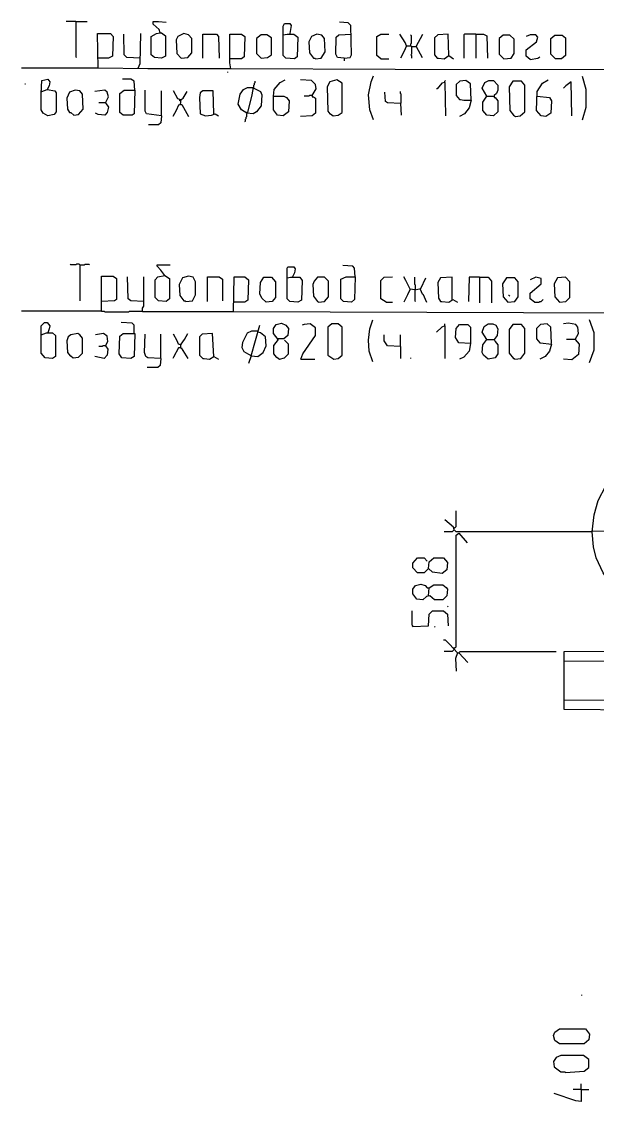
# Model space of a CAD drawing. Header units: inches. Extents: x -228863 to 215834, y 14270 to 189847.
# Drawn here: x 10508 to 13320, y 101414 to 106688 of the extents above; entities that cross this region are included whole.
import ezdxf

# ---------------------------------------------------------------- set-up
doc = ezdxf.new("R2010")
doc.units = ezdxf.units.IN
doc.header["$MEASUREMENT"] = 0
doc.layers.add('PFV', color=7, linetype='CONTINUOUS')

msp = doc.modelspace()

# ---------------------------------------------------------------- linework, layer by layer
at = {"layer": 'PFV', "color": 0}
for points in [[(10773.656, 106687.96, 0), (10725.74, 106687.96, 0)], [(10773.656, 106687.96, 0), (10827.965, 106687.96, 0)], [(10773.656, 106687.96, 0), (10773.656, 106515.453, 0), (10776.852, 106512.256, 0)], [(11185.766, 106633.651, 0), (11179.377, 106649.625, 0), (11150.627, 106675.183, 0), (11150.627, 106687.96, 0), (11176.185, 106687.96, 0), (11214.521, 106684.768, 0)], [(11786.362, 106624.071, 0), (11805.532, 106627.263, 0), (11837.475, 106627.263, 0), (11856.645, 106611.289, 0), (11853.448, 106515.453, 0), (11840.671, 106505.868, 0), (11799.139, 106509.06, 0), (11786.362, 106521.841, 0), (11786.362, 106665.598, 0), (11792.751, 106678.38, 0), (11818.309, 106678.38, 0), (11824.698, 106668.795, 0), (11818.309, 106630.459, 0)], [(12083.466, 106509.06, 0), (12112.216, 106512.256, 0), (12118.605, 106525.033, 0), (12115.413, 106668.795, 0), (12102.631, 106681.572, 0), (12061.104, 106684.768, 0)], [(11530.79, 106457.947, 0), (11125.068, 106457.947, 0), (10882.274, 106461.143, 0), (10879.082, 106630.459, 0), (10942.976, 106630.459, 0), (10955.753, 106614.486, 0), (10952.556, 106518.645, 0), (10933.391, 106509.06, 0), (10879.082, 106509.06, 0)], [(11086.733, 106509.06, 0), (11022.839, 106512.256, 0), (11010.062, 106525.033, 0), (11006.865, 106627.263, 0)], [(11077.148, 106461.143, 0), (11086.733, 106483.506, 0), (11089.929, 106630.459, 0)], [(11185.766, 106633.651, 0), (11192.159, 106633.651, 0), (11211.325, 106617.678, 0), (11211.325, 106518.645, 0), (11192.159, 106509.06, 0), (11157.015, 106512.256, 0), (11141.042, 106525.033, 0), (11141.042, 106614.486, 0), (11166.6, 106630.459, 0), (11185.766, 106633.651, 0)], [(11287.996, 106509.06, 0), (11319.943, 106512.256, 0), (11339.113, 106534.618, 0), (11339.113, 106604.901, 0), (11323.139, 106624.071, 0), (11300.777, 106630.459, 0), (11272.022, 106614.486, 0), (11262.437, 106598.512, 0), (11265.634, 106531.426, 0), (11287.996, 106509.06, 0)], [(11393.422, 106509.06, 0), (11393.422, 106627.263, 0), (11460.508, 106627.263, 0), (11470.093, 106614.486, 0), (11473.285, 106509.06, 0)], [(13703.152, 105981.943, 0), (13693.572, 105988.331, 0), (13594.534, 106138.481, 0), (13565.784, 106183.205, 0), (13492.309, 106298.216, 0), (13393.272, 106451.558, 0), (12332.649, 106454.751, 0), (11530.79, 106457.947, 0), (11524.402, 106486.698, 0), (11524.402, 106627.263, 0), (11581.903, 106627.263, 0), (11597.876, 106614.486, 0), (11594.684, 106515.453, 0), (11581.903, 106505.868, 0), (11527.594, 106505.868, 0)], [(11677.744, 106509.06, 0), (11709.691, 106512.256, 0), (11728.857, 106525.033, 0), (11728.857, 106608.097, 0), (11706.494, 106624.071, 0), (11677.744, 106624.071, 0), (11655.382, 106604.901, 0), (11655.382, 106531.426, 0), (11677.744, 106509.06, 0)], [(11942.901, 106505.868, 0), (11971.651, 106509.06, 0), (11990.821, 106541.007, 0), (11987.625, 106604.901, 0), (11974.848, 106620.874, 0), (11949.289, 106627.263, 0), (11923.731, 106614.486, 0), (11910.954, 106588.927, 0), (11914.15, 106534.618, 0), (11933.316, 106509.06, 0), (11939.704, 106509.06, 0), (11942.901, 106505.868, 0)], [(12083.466, 106509.06, 0), (12051.519, 106512.256, 0), (12041.934, 106528.23, 0), (12045.13, 106611.289, 0), (12057.907, 106624.071, 0), (12118.605, 106627.263, 0)], [(12262.366, 106505.868, 0), (12243.196, 106521.841, 0), (12243.196, 106614.486, 0), (12262.366, 106627.263, 0), (12300.702, 106627.263, 0)], [(12386.958, 106569.762, 0), (12380.57, 106585.735, 0), (12355.011, 106627.263, 0)], [(12412.517, 106566.565, 0), (12409.32, 106569.762, 0), (12409.32, 106579.342, 0), (12412.517, 106582.539, 0), (12412.517, 106617.678, 0), (12409.32, 106620.874, 0), (12409.32, 106624.071, 0)], [(12434.879, 106566.565, 0), (12466.826, 106627.263, 0)], [(12594.609, 106521.841, 0), (12591.413, 106627.263, 0), (12540.3, 106624.071, 0), (12524.327, 106608.097, 0), (12524.327, 106525.033, 0), (12537.104, 106509.06, 0), (12543.497, 106509.06, 0), (12572.247, 106505.868, 0), (12594.609, 106521.841, 0), (12616.971, 106505.868, 0)], [(12725.589, 106627.263, 0), (12671.28, 106627.263, 0), (12668.088, 106624.071, 0), (12668.088, 106509.06, 0)], [(12725.589, 106627.263, 0), (12763.925, 106627.263, 0), (12779.898, 106617.678, 0), (12783.095, 106509.06, 0)], [(12725.589, 106627.263, 0), (12725.589, 106509.06, 0)], [(12862.962, 106505.868, 0), (12898.102, 106509.06, 0), (12914.075, 106531.426, 0), (12914.075, 106601.704, 0), (12891.713, 106620.874, 0), (12859.766, 106620.874, 0), (12840.596, 106604.901, 0), (12840.596, 106528.23, 0), (12862.962, 106505.868, 0)], [(12990.746, 106502.671, 0), (12971.581, 106518.645, 0), (12971.581, 106550.592, 0), (13022.693, 106588.927, 0), (13029.082, 106611.289, 0), (13019.497, 106624.071, 0), (12990.746, 106624.071, 0), (12971.581, 106614.486, 0)], [(13115.338, 106505.868, 0), (13092.976, 106528.23, 0), (13092.976, 106604.901, 0), (13112.141, 106620.874, 0), (13147.285, 106620.874, 0), (13163.258, 106608.097, 0), (13163.258, 106521.841, 0), (13144.088, 106505.868, 0), (13115.338, 106505.868, 0)], [(12386.958, 106569.762, 0), (12374.177, 106541.007, 0), (12358.203, 106509.06, 0)], [(12386.958, 106569.762, 0), (12409.32, 106569.762, 0)], [(12409.32, 106569.762, 0), (12412.517, 106566.565, 0)], [(12412.517, 106566.565, 0), (12412.517, 106528.23, 0), (12409.32, 106525.033, 0), (12412.517, 106521.841, 0), (12412.517, 106509.06, 0)], [(12412.517, 106566.565, 0), (12434.879, 106566.565, 0), (12463.629, 106512.256, 0)], [(12083.466, 106509.06, 0), (12083.466, 106496.283, 0)], [(12262.366, 106505.868, 0), (12300.702, 106505.868, 0)], [(12594.609, 106521.841, 0), (12594.609, 106518.645, 0)], [(12990.746, 106502.671, 0), (13029.082, 106509.06, 0), (13038.667, 106515.453, 0)], [(10882.274, 106461.143, 0), (10508.499, 106461.143, 0)], [(11514.817, 106438.777, 0), (11514.817, 106441.974, 0)], [(10524.472, 106384.468, 0), (10527.669, 106384.468, 0)], [(10607.536, 106346.132, 0), (10633.091, 106355.717, 0), (10671.426, 106349.329, 0), (10677.819, 106339.744, 0), (10677.819, 106247.099, 0), (10668.234, 106234.322, 0), (10636.287, 106227.934, 0), (10613.925, 106240.711, 0), (10604.34, 106256.684, 0), (10604.34, 106336.552, 0), (10607.536, 106400.442, 0), (10636.287, 106406.834, 0), (10645.872, 106394.053, 0), (10642.675, 106374.887, 0), (10633.091, 106355.717, 0)], [(11061.174, 106352.525, 0), (11057.982, 106397.249, 0), (11042.009, 106406.834, 0), (11000.477, 106406.834, 0)], [(11642.605, 106362.106, 0), (11642.605, 106378.079, 0), (11645.797, 106381.276, 0), (11645.797, 106387.664, 0), (11648.993, 106390.861, 0), (11648.993, 106397.249, 0)], [(11738.442, 106323.77, 0), (11741.638, 106355.717, 0), (11770.389, 106390.861, 0), (11795.947, 106403.638, 0)], [(11926.927, 106326.967, 0), (11946.097, 106358.914, 0), (11942.901, 106381.276, 0), (11923.731, 106400.442, 0), (11869.422, 106403.638, 0)], [(12029.157, 106227.934, 0), (12054.715, 106231.126, 0), (12073.881, 106243.907, 0), (12073.881, 106387.664, 0), (12048.322, 106403.638, 0), (12013.183, 106394.053, 0), (12000.406, 106368.494, 0), (12003.598, 106250.296, 0), (12013.183, 106237.514, 0), (12016.375, 106237.514, 0), (12029.157, 106227.934, 0)], [(12227.223, 106208.764, 0), (12208.057, 106256.684, 0), (12201.669, 106330.159, 0), (12214.446, 106394.053, 0), (12227.223, 106422.808, 0)], [(12575.444, 106390.861, 0), (12559.47, 106387.664, 0), (12537.104, 106358.914, 0), (12533.912, 106358.914, 0)], [(12575.444, 106390.861, 0), (12575.444, 106397.249, 0), (12578.636, 106400.442, 0)], [(12575.444, 106390.861, 0), (12578.636, 106227.934, 0)], [(12703.227, 106304.605, 0), (12700.035, 106384.468, 0), (12677.669, 106400.442, 0), (12648.918, 106397.249, 0), (12629.753, 106381.276, 0), (12629.753, 106326.967, 0), (12645.726, 106307.797, 0), (12652.115, 106307.797, 0), (12668.088, 106304.605, 0), (12703.227, 106304.605, 0), (12693.642, 106266.269, 0), (12671.28, 106237.514, 0), (12645.726, 106224.737, 0)], [(12779.898, 106323.77, 0), (12757.536, 106362.106, 0), (12770.313, 106390.861, 0), (12789.483, 106400.442, 0), (12811.845, 106400.442, 0), (12834.208, 106378.079, 0), (12834.208, 106352.525, 0), (12827.819, 106336.552, 0), (12815.042, 106326.967, 0), (12815.042, 106317.382, 0), (12821.43, 106317.382, 0), (12834.208, 106301.408, 0), (12834.208, 106247.099, 0), (12811.845, 106227.934, 0), (12779.898, 106231.126, 0), (12760.733, 106253.488, 0), (12760.733, 106295.02, 0), (12779.898, 106323.77, 0), (12776.706, 106326.967, 0)], [(12920.464, 106224.737, 0), (12942.826, 106227.934, 0), (12965.188, 106247.099, 0), (12965.188, 106378.079, 0), (12949.214, 106397.249, 0), (12907.687, 106397.249, 0), (12888.517, 106368.494, 0), (12891.713, 106253.488, 0), (12910.879, 106231.126, 0), (12920.464, 106224.737, 0)], [(13025.89, 106323.77, 0), (13086.587, 106317.382, 0), (13096.172, 106301.408, 0), (13092.976, 106240.711, 0), (13067.417, 106224.737, 0), (13045.055, 106227.934, 0), (13022.693, 106253.488, 0), (13025.89, 106346.132, 0), (13051.444, 106387.664, 0), (13080.199, 106403.638, 0)], [(13195.205, 106227.934, 0), (13192.009, 106394.053, 0), (13166.455, 106374.887, 0), (13153.673, 106362.106, 0)], [(13246.318, 106208.764, 0), (13265.488, 106269.461, 0), (13265.488, 106355.717, 0), (13246.318, 106419.611, 0)], [(10607.536, 106346.132, 0), (10604.34, 106346.132, 0)], [(10764.075, 106231.126, 0), (10786.437, 106234.322, 0), (10808.799, 106259.876, 0), (10805.603, 106333.355, 0), (10792.826, 106349.329, 0), (10770.464, 106352.525, 0), (10741.709, 106342.94, 0), (10728.932, 106314.185, 0), (10732.128, 106259.876, 0), (10741.709, 106243.907, 0), (10748.102, 106243.907, 0), (10764.075, 106231.126, 0)], [(10917.417, 106291.823, 0), (10933.391, 106320.578, 0), (10927.002, 106342.94, 0), (10914.221, 106352.525, 0), (10866.3, 106346.132, 0)], [(11061.174, 106352.525, 0), (11057.982, 106237.514, 0), (11048.397, 106231.126, 0), (11003.673, 106231.126, 0), (10987.7, 106243.907, 0), (10987.7, 106336.552, 0), (11010.062, 106352.525, 0), (11061.174, 106352.525, 0)], [(11192.159, 106227.934, 0), (11118.68, 106237.514, 0), (11112.291, 106250.296, 0), (11112.291, 106352.525, 0)], [(11192.159, 106227.934, 0), (11192.159, 106349.329, 0)], [(11281.607, 106307.797, 0), (11272.022, 106310.993, 0), (11249.66, 106349.329, 0)], [(11284.804, 106282.243, 0), (11287.996, 106307.797, 0), (11297.581, 106314.185, 0), (11316.746, 106346.132, 0)], [(11447.731, 106237.514, 0), (11444.534, 106349.329, 0), (11393.422, 106349.329, 0), (11380.64, 106339.744, 0), (11377.448, 106317.382, 0), (11380.64, 106237.514, 0), (11406.199, 106227.934, 0), (11434.949, 106231.126, 0), (11454.119, 106237.514, 0), (11470.093, 106227.934, 0)], [(11642.605, 106362.106, 0), (11674.547, 106346.132, 0), (11680.94, 106330.159, 0), (11677.744, 106275.85, 0), (11655.382, 106247.099, 0), (11639.408, 106237.514, 0), (11607.461, 106240.711, 0), (11581.903, 106256.684, 0), (11565.929, 106285.435, 0), (11575.514, 106333.355, 0), (11591.488, 106355.717, 0), (11610.658, 106365.302, 0), (11639.408, 106365.302, 0), (11633.02, 106330.159, 0), (11610.658, 106243.907, 0), (11607.461, 106243.907, 0)], [(12358.203, 106288.631, 0), (12294.313, 106291.823, 0), (12284.728, 106298.216, 0), (12281.532, 106342.94, 0)], [(12358.203, 106288.631, 0), (12361.4, 106291.823, 0), (12361.4, 106333.355, 0), (12358.203, 106336.552, 0), (12358.203, 106346.132, 0)], [(10917.417, 106291.823, 0), (10933.391, 106269.461, 0), (10927.002, 106243.907, 0), (10914.221, 106231.126, 0), (10882.274, 106234.322, 0), (10869.497, 106240.711, 0)], [(10917.417, 106291.823, 0), (10885.47, 106291.823, 0)], [(11284.804, 106282.243, 0), (11275.219, 106279.046, 0), (11262.437, 106253.488, 0), (11246.468, 106224.737, 0)], [(11284.804, 106301.408, 0), (11281.607, 106301.408, 0), (11281.607, 106307.797, 0), (11287.996, 106307.797, 0)], [(11284.804, 106301.408, 0), (11287.996, 106301.408, 0)], [(11284.804, 106282.243, 0), (11291.192, 106282.243, 0), (11323.139, 106224.737, 0)], [(11738.442, 106323.77, 0), (11789.558, 106323.77, 0), (11802.336, 106317.382, 0), (11815.113, 106301.408, 0), (11811.921, 106247.099, 0), (11786.362, 106227.934, 0), (11757.611, 106231.126, 0), (11738.442, 106256.684, 0), (11738.442, 106323.77, 0)], [(11926.927, 106326.967, 0), (11926.927, 106320.578, 0), (11933.316, 106320.578, 0), (11942.901, 106314.185, 0), (11942.901, 106240.711, 0), (11926.927, 106227.934, 0), (11869.422, 106224.737, 0)], [(11926.927, 106326.967, 0), (11914.15, 106326.967, 0), (11910.954, 106323.77, 0), (11888.592, 106323.77, 0)], [(12358.203, 106288.631, 0), (12361.4, 106231.126, 0)], [(12779.898, 106323.77, 0), (12815.042, 106323.77, 0)], [(11192.159, 106227.934, 0), (11188.962, 106192.79, 0), (11176.185, 106183.205, 0), (11128.265, 106183.205, 0)], [(11597.876, 106199.179, 0), (11601.073, 106202.375, 0), (11601.073, 106211.96, 0), (11604.265, 106215.152, 0), (11604.265, 106221.541, 0), (11607.461, 106224.737, 0), (11607.461, 106237.514, 0)], [(10792.826, 105499.55, 0), (10789.629, 105502.746, 0), (10776.852, 105502.746, 0), (10773.656, 105499.55, 0), (10748.102, 105499.55, 0), (10744.905, 105502.746, 0)], [(10792.826, 105499.55, 0), (10815.188, 105499.55, 0), (10818.384, 105502.746, 0), (10837.55, 105502.746, 0), (10840.746, 105499.55, 0)], [(10792.826, 105499.55, 0), (10792.826, 105323.845, 0)], [(11208.128, 105448.437, 0), (11230.494, 105432.464, 0), (11230.494, 105333.43, 0), (11214.521, 105320.649, 0), (11176.185, 105323.845, 0), (11160.212, 105339.819, 0), (11160.212, 105426.075, 0), (11172.989, 105442.049, 0), (11208.128, 105448.437, 0), (11188.962, 105473.996, 0), (11169.792, 105493.161, 0), (11169.792, 105499.55, 0), (11233.687, 105499.55, 0)], [(11805.532, 105435.66, 0), (11821.506, 105438.852, 0), (11866.23, 105438.852, 0), (11879.007, 105422.879, 0), (11875.815, 105327.038, 0), (11856.645, 105317.457, 0), (11818.309, 105320.649, 0), (11805.532, 105333.43, 0), (11805.532, 105483.576, 0), (11808.724, 105489.969, 0), (11837.475, 105489.969, 0), (11843.868, 105480.384, 0), (11840.671, 105461.214, 0), (11831.086, 105442.049, 0)], [(12137.775, 105442.049, 0), (12134.578, 105483.576, 0), (12124.993, 105493.161, 0), (12077.077, 105496.358, 0)], [(10898.247, 105272.728, 0), (10898.247, 105445.241, 0), (10955.753, 105445.241, 0), (10971.726, 105432.464, 0), (10971.726, 105330.234, 0), (10962.141, 105323.845, 0), (10898.247, 105320.649, 0)], [(11105.903, 105320.649, 0), (11042.009, 105323.845, 0), (11029.227, 105333.43, 0), (11026.035, 105442.049, 0)], [(11543.567, 105269.536, 0), (11099.51, 105269.536, 0), (11099.51, 105288.702, 0), (11105.903, 105298.287, 0), (11105.903, 105442.049, 0)], [(11310.358, 105320.649, 0), (11342.305, 105323.845, 0), (11358.278, 105352.596, 0), (11358.278, 105416.49, 0), (11345.501, 105438.852, 0), (11323.139, 105445.241, 0), (11294.384, 105435.66, 0), (11278.411, 105403.713, 0), (11281.607, 105349.404, 0), (11300.777, 105323.845, 0), (11307.166, 105323.845, 0), (11310.358, 105320.649, 0)], [(11415.784, 105320.649, 0), (11415.784, 105442.049, 0), (11473.285, 105442.049, 0), (11489.258, 105429.267, 0), (11489.258, 105323.845, 0)], [(13600.927, 104592.269, 0), (13594.534, 104633.801, 0), (13559.395, 104761.585, 0), (13524.252, 104902.15, 0), (13434.804, 105243.978, 0), (13431.607, 105263.148, 0), (11543.567, 105269.536, 0), (11546.764, 105442.049, 0), (11597.876, 105442.049, 0), (11617.046, 105426.075, 0), (11613.85, 105327.038, 0), (11597.876, 105317.457, 0), (11543.567, 105317.457, 0)], [(11703.302, 105317.457, 0), (11680.94, 105336.623, 0), (11671.355, 105358.985, 0), (11674.547, 105413.294, 0), (11690.521, 105438.852, 0), (11728.857, 105438.852, 0), (11748.026, 105416.49, 0), (11748.026, 105339.819, 0), (11732.053, 105320.649, 0), (11703.302, 105317.457, 0)], [(11958.874, 105317.457, 0), (11987.625, 105320.649, 0), (12006.795, 105343.011, 0), (12006.795, 105419.687, 0), (11987.625, 105438.852, 0), (11952.486, 105438.852, 0), (11936.512, 105419.687, 0), (11930.124, 105403.713, 0), (11933.316, 105346.208, 0), (11952.486, 105320.649, 0), (11955.678, 105320.649, 0), (11958.874, 105317.457, 0)], [(12137.775, 105442.049, 0), (12134.578, 105330.234, 0), (12118.605, 105317.457, 0), (12080.269, 105320.649, 0), (12067.492, 105333.43, 0), (12067.492, 105429.267, 0), (12093.051, 105442.049, 0), (12137.775, 105442.049, 0)], [(12287.925, 105317.457, 0), (12262.366, 105333.43, 0), (12262.366, 105422.879, 0), (12278.34, 105438.852, 0), (12319.868, 105442.049, 0)], [(12428.486, 105378.155, 0), (12406.124, 105381.347, 0), (12383.762, 105422.879, 0), (12374.177, 105442.049, 0)], [(12431.682, 105381.347, 0), (12431.682, 105400.517, 0), (12428.486, 105403.713, 0), (12428.486, 105438.852, 0)], [(12428.486, 105378.155, 0), (12457.241, 105384.543, 0), (12482.795, 105435.66, 0)], [(12610.583, 105330.234, 0), (12610.583, 105438.852, 0), (12553.077, 105435.66, 0), (12540.3, 105413.294, 0), (12543.497, 105336.623, 0), (12553.077, 105320.649, 0), (12559.47, 105320.649, 0), (12594.609, 105317.457, 0), (12613.779, 105330.234, 0), (12636.141, 105317.457, 0)], [(12744.759, 105438.852, 0), (12693.642, 105438.852, 0), (12690.45, 105320.649, 0)], [(12744.759, 105438.852, 0), (12786.287, 105438.852, 0), (12802.26, 105419.687, 0), (12802.26, 105314.26, 0)], [(12744.759, 105438.852, 0), (12744.759, 105314.26, 0)], [(12882.128, 105317.457, 0), (12917.272, 105320.649, 0), (12933.245, 105343.011, 0), (12933.245, 105416.49, 0), (12917.272, 105435.66, 0), (12875.74, 105435.66, 0), (12856.57, 105406.905, 0), (12859.766, 105343.011, 0), (12882.128, 105317.457, 0)], [(13013.108, 105317.457, 0), (12990.746, 105333.43, 0), (12990.746, 105362.181, 0), (13045.055, 105406.905, 0), (13045.055, 105432.464, 0), (13019.497, 105438.852, 0), (12990.746, 105426.075, 0)], [(13134.508, 105317.457, 0), (13166.455, 105320.649, 0), (13185.62, 105339.819, 0), (13185.62, 105416.49, 0), (13163.258, 105438.852, 0), (13124.923, 105435.66, 0), (13108.949, 105406.905, 0), (13112.141, 105343.011, 0), (13134.508, 105317.457, 0)], [(12406.124, 105381.347, 0), (12393.347, 105352.596, 0), (12374.177, 105317.457, 0)], [(12431.682, 105381.347, 0), (12428.486, 105378.155, 0)], [(12428.486, 105378.155, 0), (12428.486, 105323.845, 0), (12431.682, 105320.649, 0)], [(12454.044, 105381.347, 0), (12463.629, 105358.985, 0), (12466.826, 105358.985, 0), (12485.991, 105317.457, 0)], [(12610.583, 105330.234, 0), (12613.779, 105327.038, 0)], [(12891.713, 105346.208, 0), (12888.517, 105349.404, 0), (12885.325, 105349.404, 0)], [(13013.108, 105317.457, 0), (13035.47, 105317.457, 0), (13038.667, 105320.649, 0), (13045.055, 105320.649, 0), (13048.252, 105323.845, 0), (13051.444, 105327.038, 0), (13054.64, 105330.234, 0)], [(12287.925, 105317.457, 0), (12319.868, 105317.457, 0)], [(10898.247, 105272.728, 0), (10508.499, 105272.728, 0)], [(10898.247, 105272.728, 0), (10911.029, 105272.728, 0), (10914.221, 105269.536, 0), (11032.424, 105269.536, 0), (11035.62, 105272.728, 0), (11096.318, 105272.728, 0)], [(12224.031, 105026.742, 0), (12204.861, 105077.859, 0), (12201.669, 105132.168, 0), (12208.057, 105186.477, 0), (12224.031, 105231.201, 0)], [(13281.461, 105023.55, 0), (13303.823, 105084.247, 0), (13303.823, 105167.307, 0), (13281.461, 105231.201, 0)], [(10604.34, 105157.722, 0), (10629.898, 105167.307, 0), (10658.649, 105167.307, 0), (10674.623, 105154.53, 0), (10674.623, 105052.3, 0), (10658.649, 105042.715, 0), (10623.51, 105045.912, 0), (10604.34, 105068.274, 0), (10604.34, 105202.45, 0), (10620.313, 105218.419, 0), (10633.091, 105218.419, 0), (10645.872, 105202.45, 0), (10642.675, 105186.477, 0), (10636.287, 105167.307, 0)], [(11057.982, 105164.11, 0), (11057.982, 105205.642, 0), (11048.397, 105215.227, 0), (10994.088, 105218.419, 0)], [(11629.823, 105055.492, 0), (11594.684, 105074.662, 0), (11585.099, 105093.828, 0), (11588.296, 105122.583, 0), (11610.658, 105167.307, 0), (11633.02, 105176.892, 0), (11661.77, 105176.892, 0)], [(11629.823, 105055.492, 0), (11671.355, 105205.642, 0)], [(11760.804, 105135.36, 0), (11738.442, 105164.11, 0), (11738.442, 105189.669, 0), (11751.223, 105208.839, 0), (11776.777, 105215.227, 0), (11799.139, 105205.642, 0), (11811.921, 105189.669, 0), (11808.724, 105154.53, 0), (11789.558, 105138.556, 0), (11757.611, 105138.556, 0)], [(11872.618, 105039.519, 0), (11882.203, 105065.077, 0), (11942.901, 105154.53, 0), (11942.901, 105192.865, 0), (11917.342, 105212.031, 0), (11888.592, 105208.839, 0), (11879.007, 105205.642, 0)], [(12032.349, 105039.519, 0), (12054.715, 105042.715, 0), (12073.881, 105058.689, 0), (12073.881, 105196.057, 0), (12054.715, 105212.031, 0), (12022.768, 105212.031, 0), (12003.598, 105196.057, 0), (12003.598, 105058.689, 0), (12032.349, 105039.519, 0)], [(12575.444, 105202.45, 0), (12559.47, 105196.057, 0), (12533.912, 105170.503, 0)], [(12575.444, 105202.45, 0), (12575.444, 105212.031, 0)], [(12575.444, 105202.45, 0), (12575.444, 105042.715, 0)], [(12700.035, 105116.194, 0), (12642.53, 105119.386, 0), (12626.556, 105144.945, 0), (12629.753, 105189.669, 0), (12645.726, 105208.839, 0), (12687.254, 105208.839, 0), (12700.035, 105196.057, 0), (12700.035, 105116.194, 0)], [(12779.898, 105135.36, 0), (12815.042, 105135.36, 0), (12821.43, 105125.775, 0), (12834.208, 105109.801, 0), (12834.208, 105065.077, 0), (12821.43, 105045.912, 0), (12786.287, 105039.519, 0), (12763.925, 105058.689, 0), (12757.536, 105071.466, 0), (12760.733, 105109.801, 0), (12779.898, 105135.36, 0), (12757.536, 105170.503, 0), (12767.121, 105199.254, 0), (12786.287, 105212.031, 0), (12808.653, 105212.031, 0), (12824.623, 105205.642, 0), (12834.208, 105186.477, 0), (12831.015, 105154.53, 0), (12815.042, 105135.36, 0)], [(12917.272, 105039.519, 0), (12946.022, 105042.715, 0), (12965.188, 105068.274, 0), (12965.188, 105189.669, 0), (12949.214, 105208.839, 0), (12907.687, 105208.839, 0), (12888.517, 105183.28, 0), (12888.517, 105068.274, 0), (12910.879, 105042.715, 0), (12914.075, 105042.715, 0), (12917.272, 105039.519, 0)], [(13096.172, 105116.194, 0), (13092.976, 105196.057, 0), (13073.806, 105212.031, 0), (13041.863, 105208.839, 0), (13022.693, 105189.669, 0), (13022.693, 105138.556, 0), (13038.667, 105119.386, 0), (13041.863, 105119.386, 0), (13096.172, 105112.998, 0), (13086.587, 105077.859, 0), (13064.225, 105052.3, 0), (13038.667, 105039.519, 0)], [(13211.179, 105135.36, 0), (13227.152, 105164.11, 0), (13223.956, 105196.057, 0), (13214.371, 105208.839, 0), (13179.232, 105215.227, 0), (13153.673, 105212.031, 0)], [(10760.879, 105045.912, 0), (10786.437, 105049.104, 0), (10805.603, 105068.274, 0), (10805.603, 105141.748, 0), (10792.826, 105157.722, 0), (10783.241, 105164.11, 0), (10748.102, 105157.722, 0), (10735.32, 105148.137, 0), (10728.932, 105128.971, 0), (10732.128, 105071.466, 0), (10744.905, 105055.492, 0), (10748.102, 105055.492, 0), (10760.879, 105045.912, 0)], [(10917.417, 105103.413, 0), (10930.194, 105125.775, 0), (10927.002, 105151.333, 0), (10907.832, 105164.11, 0), (10869.497, 105157.722, 0)], [(11057.982, 105164.11, 0), (11061.174, 105164.11, 0), (11057.982, 105052.3, 0), (11042.009, 105042.715, 0), (10997.285, 105045.912, 0), (10984.503, 105065.077, 0), (10987.7, 105151.333, 0), (11003.673, 105164.11, 0), (11057.982, 105164.11, 0)], [(11188.962, 105042.715, 0), (11125.068, 105045.912, 0), (11115.483, 105052.3, 0), (11109.095, 105071.466, 0), (11112.291, 105160.918, 0)], [(11188.962, 105042.715, 0), (11188.962, 105160.918, 0)], [(11284.804, 105109.801, 0), (11275.219, 105112.998, 0), (11268.83, 105128.971, 0), (11249.66, 105160.918, 0)], [(11284.804, 105093.828, 0), (11287.996, 105112.998, 0), (11303.969, 105135.36, 0), (11319.943, 105164.11, 0)], [(11447.731, 105052.3, 0), (11441.338, 105164.11, 0), (11390.225, 105160.918, 0), (11377.448, 105148.137, 0), (11377.448, 105058.689, 0), (11393.422, 105042.715, 0), (11399.81, 105042.715, 0), (11425.369, 105039.519, 0), (11447.731, 105052.3, 0), (11470.093, 105039.519, 0)], [(11629.823, 105055.492, 0), (11661.77, 105052.3, 0), (11687.329, 105071.466, 0), (11703.302, 105103.413, 0), (11700.106, 105148.137, 0), (11674.547, 105167.307, 0), (11661.77, 105170.503, 0)], [(11760.804, 105135.36, 0), (11738.442, 105106.609, 0), (11738.442, 105065.077, 0), (11751.223, 105049.104, 0), (11754.415, 105049.104, 0), (11767.196, 105039.519, 0), (11792.751, 105045.912, 0), (11811.921, 105065.077, 0), (11811.921, 105112.998, 0), (11792.751, 105132.168, 0)], [(12358.203, 105100.221, 0), (12294.313, 105103.413, 0), (12278.34, 105128.971, 0), (12278.34, 105157.722, 0)], [(12358.203, 105100.221, 0), (12358.203, 105157.722, 0)], [(13211.179, 105135.36, 0), (13230.344, 105112.998, 0), (13227.152, 105061.885, 0), (13195.205, 105036.327, 0), (13153.673, 105039.519, 0)], [(13211.179, 105135.36, 0), (13169.647, 105135.36, 0)], [(10917.417, 105103.413, 0), (10930.194, 105087.439, 0), (10927.002, 105058.689, 0), (10911.029, 105042.715, 0), (10866.3, 105052.3, 0)], [(10917.417, 105103.413, 0), (10904.636, 105103.413, 0), (10901.444, 105100.221, 0), (10885.47, 105100.221, 0)], [(10917.417, 105103.413, 0), (10920.609, 105100.221, 0)], [(11284.804, 105093.828, 0), (11275.219, 105093.828, 0), (11249.66, 105049.104, 0), (11246.468, 105042.715, 0)], [(11284.804, 105093.828, 0), (11287.996, 105093.828, 0), (11319.943, 105042.715, 0)], [(12358.203, 105100.221, 0), (12358.203, 105042.715, 0)], [(12700.035, 105116.194, 0), (12693.642, 105077.859, 0), (12668.088, 105049.104, 0), (12645.726, 105039.519, 0)], [(11188.962, 105042.715, 0), (11185.766, 105007.576, 0), (11172.989, 104997.991, 0), (11121.876, 104997.991, 0)], [(11447.731, 105052.3, 0), (11447.731, 105049.104, 0)], [(11629.823, 105055.492, 0), (11617.046, 105017.157, 0)], [(11629.823, 105058.689, 0), (11629.823, 105055.492, 0)], [(11872.618, 105039.519, 0), (11939.704, 105039.519, 0)], [(12409.32, 105042.715, 0), (12409.32, 105045.912, 0)], [(13706.349, 103787.219, 0), (13616.901, 103796.799, 0), (13549.81, 103819.161, 0), (13482.724, 103854.305, 0), (13431.607, 103892.64, 0), (13377.298, 103950.146, 0), (13348.547, 103994.87, 0), (13313.408, 104068.344, 0), (13300.627, 104122.653, 0), (13294.238, 104196.132, 0), (13303.823, 104279.192, 0), (13322.989, 104349.475, 0), (13361.325, 104419.757, 0), (13412.442, 104480.455, 0), (13463.554, 104525.183, 0), (13501.89, 104550.737, 0), (13578.561, 104585.881, 0), (13655.236, 104601.854, 0), (13706.349, 104605.046, 0)], [(12620.168, 104215.302, 0), (12623.36, 104215.302, 0), (12626.556, 104218.494, 0), (12629.753, 104221.691, 0), (12629.753, 104298.362, 0)], [(12620.168, 104205.717, 0), (12616.971, 104218.494, 0), (12575.444, 104253.638, 0)], [(13294.238, 104196.132, 0), (12645.726, 104196.132, 0), (12629.753, 104196.132, 0), (12620.168, 104205.717, 0), (12610.583, 104196.132, 0), (12572.247, 104196.132, 0)], [(12620.168, 104215.302, 0), (12616.971, 104215.302, 0)], [(12620.168, 104205.717, 0), (12623.36, 104202.521, 0)], [(12620.168, 103627.483, 0), (12629.753, 103633.872, 0), (12629.753, 104180.159, 0), (12642.53, 104189.744, 0), (12684.062, 104141.823, 0)], [(13706.349, 104196.132, 0), (13297.435, 104199.329, 0)], [(12495.576, 104017.232, 0), (12498.768, 104049.179, 0), (12521.135, 104068.344, 0), (12569.051, 104068.344, 0), (12588.221, 104045.982, 0), (12585.024, 104010.843, 0), (12562.662, 103991.673, 0), (12514.742, 103998.062, 0), (12495.576, 104017.232, 0), (12473.214, 103994.87, 0), (12441.267, 103994.87, 0), (12418.905, 104020.428, 0), (12418.905, 104042.79, 0), (12441.267, 104068.344, 0), (12473.214, 104068.344, 0), (12489.188, 104052.371, 0)], [(12495.576, 103883.055, 0), (12498.768, 103921.391, 0), (12521.135, 103937.364, 0), (12565.859, 103937.364, 0), (12581.832, 103924.587, 0), (12588.221, 103915.002, 0), (12585.024, 103883.055, 0), (12565.859, 103863.89, 0), (12524.327, 103863.89, 0), (12501.965, 103883.055, 0), (12485.991, 103879.863, 0), (12466.826, 103863.89, 0), (12438.071, 103867.082, 0), (12418.905, 103892.64, 0), (12418.905, 103915.002, 0), (12431.682, 103934.172, 0), (12457.241, 103940.561, 0), (12479.603, 103934.172, 0), (12489.188, 103921.391, 0), (12495.576, 103921.391, 0)], [(12418.905, 103732.909, 0), (12418.905, 103736.102, 0), (12415.709, 103739.298, 0), (12415.709, 103809.581, 0)], [(12418.905, 103732.909, 0), (12495.576, 103736.102, 0), (12498.768, 103793.607, 0), (12514.742, 103809.581, 0), (12569.051, 103809.581, 0), (12588.221, 103793.607, 0), (12591.413, 103736.102, 0)], [(12588.221, 103828.746, 0), (12591.413, 103831.943, 0)], [(12418.905, 103732.909, 0), (12415.709, 103736.102, 0)], [(12524.327, 103729.713, 0), (12527.523, 103732.909, 0)], [(12636.141, 103605.121, 0), (12597.806, 103646.653, 0), (12578.636, 103665.819, 0), (12569.051, 103665.819, 0)], [(12620.168, 103621.095, 0), (12616.971, 103617.898, 0), (12613.779, 103614.706, 0), (12610.583, 103611.51, 0), (12572.247, 103611.51, 0)], [(12620.168, 103627.483, 0), (12616.971, 103627.483, 0)], [(12636.141, 103605.121, 0), (12626.556, 103576.371, 0), (12629.753, 103515.673, 0)], [(12636.141, 103605.121, 0), (12632.945, 103608.318, 0)], [(12636.141, 103605.121, 0), (12642.53, 103605.121, 0), (12687.254, 103557.201, 0)], [(12642.53, 103605.121, 0), (12645.726, 103608.318, 0), (12648.918, 103611.51, 0), (13118.534, 103611.51, 0)], [(12642.53, 103605.121, 0), (12642.53, 103601.925, 0)], [(13511.475, 103323.991, 0), (13156.87, 103327.188, 0), (13156.87, 103611.51, 0), (14246.247, 103614.706, 0), (14623.214, 103614.706, 0), (14648.773, 103611.51, 0), (14846.839, 103611.51, 0), (14853.232, 103608.318, 0)], [(13156.87, 103563.589, 0), (14188.742, 103569.982, 0), (14214.3, 103566.786, 0), (14811.7, 103566.786, 0), (14856.424, 103563.589, 0)], [(14888.371, 103352.742, 0), (14894.759, 103371.912, 0), (14856.424, 103375.108, 0), (14754.194, 103375.108, 0), (13156.87, 103371.912, 0)], [(13243.126, 101931.121, 0), (13243.126, 101934.318, 0)], [(13134.508, 101694.72, 0), (13112.141, 101710.693, 0), (13105.753, 101736.247, 0), (13112.141, 101752.221, 0), (13134.508, 101768.194, 0), (13262.291, 101768.194, 0), (13281.461, 101742.64, 0), (13278.265, 101713.885, 0), (13255.903, 101694.72, 0), (13134.508, 101694.72, 0)], [(13163.258, 101554.155, 0), (13255.903, 101560.543, 0), (13278.265, 101579.713, 0), (13278.265, 101618.049, 0), (13252.706, 101637.214, 0), (13140.896, 101637.214, 0), (13118.534, 101627.629, 0), (13105.753, 101608.464, 0), (13108.949, 101582.905, 0), (13140.896, 101557.347, 0), (13160.062, 101557.347, 0), (13163.258, 101554.155, 0)], [(13239.929, 101471.095, 0), (13239.929, 101499.845, 0)], [(13239.929, 101471.095, 0), (13239.929, 101413.589, 0), (13214.371, 101416.786, 0), (13108.949, 101451.925, 0)], [(13239.929, 101471.095, 0), (13201.594, 101471.095, 0)], [(13239.929, 101471.095, 0), (13278.265, 101471.095, 0)]]:
    msp.add_polyline3d(points, dxfattribs=at)

doc.saveas('drawing.dxf')
